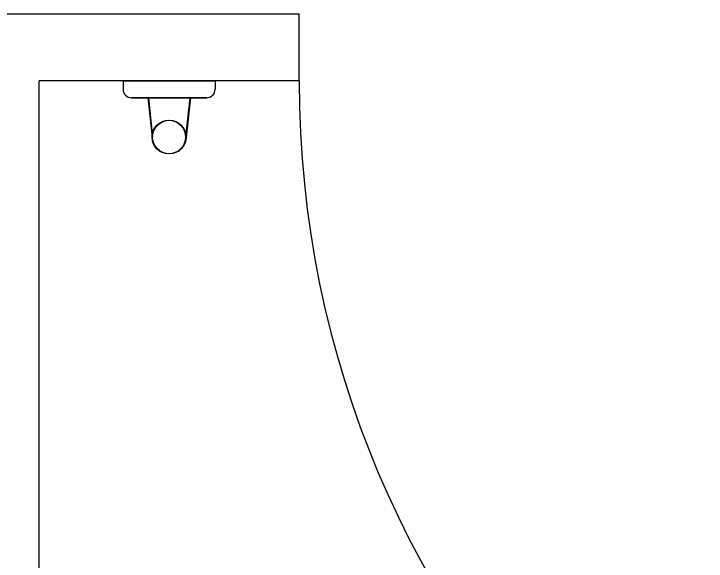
# Model space of a CAD drawing. Header units: inches. Extents: x 542650 to 544515, y 9574150 to 9574595.
# Drawn here: x 542790.5759 to 542790.9884, y 9574241.2121 to 9574241.5384 of the extents above; entities that cross this region are included whole.
import ezdxf

# ---------------------------------------------------------------- set-up
doc = ezdxf.new("R2010")
doc.units = ezdxf.units.IN
doc.header["$MEASUREMENT"] = 0
doc.layers.add('I-ARQ', color=8, linetype='Continuous')

msp = doc.modelspace()

# ---------------------------------------------------------------- linework, layer by layer
at = {"layer": 'I-ARQ'}
for p, q in [((542790.5609, 9574241.5384), (542790.7459, 9574241.5384)), ((542790.7459, 9574241.4984), (542790.7459, 9574241.5384)), ((542790.5909, 9574240.2884), (542790.5909, 9574241.4984)), ((542790.7459, 9574241.4984), (542790.5909, 9574241.4984)), ((542790.64099, 9574241.4984), (542790.64099, 9574241.4934)), ((542790.69582, 9574241.4984), (542790.64099, 9574241.4984)), ((542790.64099, 9574241.4984), (542790.64099, 9574241.4934)), ((542790.64099, 9574241.4984), (542790.69582, 9574241.4984)), ((542790.69582, 9574241.4984), (542790.69582, 9574241.4934)), ((542790.69582, 9574241.4984), (542790.69582, 9574241.4934)), ((542790.69082, 9574241.4884), (542790.64599, 9574241.4884)), ((542790.64599, 9574241.4884), (542790.69082, 9574241.4884)), ((542790.6557, 9574241.4884), (542790.65823, 9574241.46493)), ((542790.65605, 9574241.4884), (542790.65858, 9574241.46493)), ((542790.68076, 9574241.4884), (542790.67823, 9574241.46493)), ((542790.68111, 9574241.4884), (542790.67858, 9574241.46493))]:
    msp.add_line(p, q, dxfattribs=at)
for centre in [(542790.66823, 9574241.46493), (542790.66858, 9574241.46493)]:
    msp.add_circle(centre, 0.01, dxfattribs=at)
for centre, radius, start, end in [((542791.3459, 9574241.4984), 0.6, 180, 270), ((542790.64599, 9574241.4934), 0.005, 180, 270), ((542790.64599, 9574241.4934), 0.005, 180, 270), ((542790.69082, 9574241.4934), 0.005, 270, 0), ((542790.69082, 9574241.4934), 0.005, 270, 0)]:
    msp.add_arc(centre, radius, start, end, dxfattribs=at)

doc.saveas('drawing.dxf')
